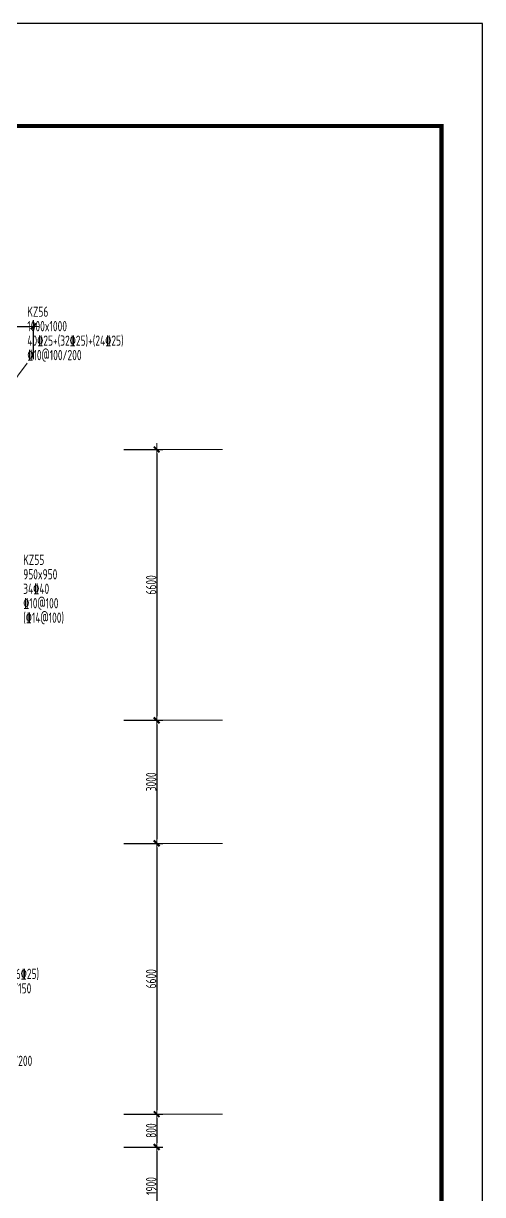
# Model space of a CAD drawing. Header units: millimetres. Extents: x 539196 to 807275, y 431843 to 1156631.
# Drawn here: x 651624 to 662803, y 992000 to 1020543 of the extents above; entities that cross this region are included whole.
import ezdxf
from ezdxf.enums import TextEntityAlignment as Align

# ---------------------------------------------------------------- set-up
doc = ezdxf.new("R2010")
doc.units = ezdxf.units.MM
doc.header["$MEASUREMENT"] = 0
doc.layers.add('PUB_TITLE', color=4, linetype='Continuous')
for name, color, linetype, lineweight in [('柱标注引线', 2, 'Continuous', 18), ('柱集中标注', 2, 'Continuous', 18), ('轴线标注', 3, 'Continuous', 18)]:
    doc.layers.add(name, color=color, linetype=linetype, lineweight=lineweight)
doc.styles.add('样式 1_yjk_yjk_yjk_yjk_yjk', font='yjkeng.shx', dxfattribs={"width": 0.7, "bigfont": 'yjkchn.shx'})
doc.dimstyles.new('盈建科结构_yjk_yjk_yjk_yjk_yjk', dxfattribs={"dimscale": 100, "dimtxt": 2.5, "dimasz": 1, "dimexe": 1.5, "dimexo": 0.625, "dimgap": 0.1, "dimtad": 1, "dimdec": 0, "dimrnd": 1, "dimzin": 0, "dimdsep": 46, "dimtxsty": '样式 1_yjk_yjk_yjk_yjk_yjk', "dimblk": '_yjkbk', "dimblk1": 'ARCHTICK', "dimblk2": 'ARCHTICK', "dimcen": 0.09, "dimadec": 0, "dimazin": 0, "dimtfac": 1, "dimtdec": 4, "dimtix": 1, "dimtmove": 2, "dimatfit": 3, "dimfxl": 0, "dimtolj": 1, "dimtzin": 0, "dimarcsym": 0})

# ---------------------------------------------------------------- blocks, each defined once
blk = doc.blocks.new('_yjkbk')
blk.add_line((-1, 0), (1.5, 0))
blk.add_lwpolyline([(-0.7, -0.7, 0.5, 0.5, 0), (0.7, 0.7, 0.5, 0.5, 0)], format="xyseb")
blk = doc.blocks.new('*D46')
at = {"layer": 'Defpoints', "color": 0}
for p in [(651868, 1013159), (649868, 1010159), (651868, 1010159)]:
    blk.add_point(p, dxfattribs=at)
at = {"layer": '轴线标注', "color": 0, "lineweight": -2}
for p, q in [((649868, 1012359), (649868, 1013309)), ((651868, 1012359), (651868, 1013309)), ((649968, 1013159), (651768, 1013159))]:
    blk.add_line(p, q, dxfattribs=at)
at = {"layer": '轴线标注', "color": 0, "lineweight": -2, "xscale": 100, "yscale": 100, "zscale": 100, "rotation": 180}
blk.add_blockref('_yjkbk', (649868, 1013159), dxfattribs=at)
at = {"layer": '轴线标注', "color": 0, "lineweight": -2, "xscale": 100, "yscale": 100, "zscale": 100}
blk.add_blockref('_yjkbk', (651868, 1013159), dxfattribs=at)
at = {"layer": '轴线标注', "color": 0, "insert": (650868, 1013294), "char_height": 250, "attachment_point": 5, "style": '样式 1_yjk_yjk_yjk_yjk_yjk'}
blk.add_mtext('\\A1;2000', dxfattribs=at)
blk = doc.blocks.new('_ARCHTICK')
at = {"color": 0, "linetype": 'ByBlock', "const_width": 0.15}
blk.add_lwpolyline([(-0.5, -0.5), (0.5, 0.5)], dxfattribs=at)
blk = doc.blocks.new('*D48')
at = {"layer": 'Defpoints', "color": 0}
for p in [(651868, 1010159), (651868, 1003559), (654868, 1003559)]:
    blk.add_point(p, dxfattribs=at)
at = {"layer": '轴线标注', "color": 0, "lineweight": -2}
for p, q in [((654068, 1010159), (655018, 1010159)), ((654868, 1010059), (654868, 1003659)), ((654068, 1003559), (655018, 1003559))]:
    blk.add_line(p, q, dxfattribs=at)
at = {"layer": '轴线标注', "color": 0, "lineweight": -2, "xscale": 100, "yscale": 100, "zscale": 100}
for p, rotation in [((654868, 1010159), 90), ((654868, 1003559), 270)]:
    blk.add_blockref('_yjkbk', p, dxfattribs=dict(at, rotation=rotation))
at = {"layer": '轴线标注', "color": 0, "insert": (654733, 1006859), "char_height": 250, "attachment_point": 5, "rotation": 90, "style": '样式 1_yjk_yjk_yjk_yjk_yjk'}
blk.add_mtext('\\A1;6600', dxfattribs=at)
blk = doc.blocks.new('*D50')
at = {"layer": 'Defpoints', "color": 0}
for p in [(651868, 1003559), (651868, 1000559), (654868, 1000559)]:
    blk.add_point(p, dxfattribs=at)
at = {"layer": '轴线标注', "color": 0, "lineweight": -2}
for p, q in [((654068, 1003559), (655018, 1003559)), ((654868, 1003459), (654868, 1000659)), ((654068, 1000559), (655018, 1000559))]:
    blk.add_line(p, q, dxfattribs=at)
at = {"layer": '轴线标注', "color": 0, "lineweight": -2, "xscale": 100, "yscale": 100, "zscale": 100}
for p, rotation in [((654868, 1003559), 90), ((654868, 1000559), 270)]:
    blk.add_blockref('_yjkbk', p, dxfattribs=dict(at, rotation=rotation))
at = {"layer": '轴线标注', "color": 0, "insert": (654733, 1002059), "char_height": 250, "attachment_point": 5, "rotation": 90, "style": '样式 1_yjk_yjk_yjk_yjk_yjk'}
blk.add_mtext('\\A1;3000', dxfattribs=at)
blk = doc.blocks.new('*D52')
at = {"layer": 'Defpoints', "color": 0}
for p in [(651868, 1000559), (651868, 993959), (654868, 993959)]:
    blk.add_point(p, dxfattribs=at)
at = {"layer": '轴线标注', "color": 0, "lineweight": -2}
for p, q in [((654068, 1000559), (655018, 1000559)), ((654868, 1000459), (654868, 994059)), ((654068, 993959), (655018, 993959))]:
    blk.add_line(p, q, dxfattribs=at)
at = {"layer": '轴线标注', "color": 0, "lineweight": -2, "xscale": 100, "yscale": 100, "zscale": 100}
for p, rotation in [((654868, 1000559), 90), ((654868, 993959), 270)]:
    blk.add_blockref('_yjkbk', p, dxfattribs=dict(at, rotation=rotation))
at = {"layer": '轴线标注', "color": 0, "insert": (654733, 997259), "char_height": 250, "attachment_point": 5, "rotation": 90, "style": '样式 1_yjk_yjk_yjk_yjk_yjk'}
blk.add_mtext('\\A1;6600', dxfattribs=at)
blk = doc.blocks.new('*D54')
at = {"layer": 'Defpoints', "color": 0}
for p in [(651868, 993959), (651868, 993159), (654868, 993159)]:
    blk.add_point(p, dxfattribs=at)
at = {"layer": '轴线标注', "color": 0, "lineweight": -2}
for p, q in [((654068, 993959), (655018, 993959)), ((654868, 993859), (654868, 993259)), ((654068, 993159), (655018, 993159))]:
    blk.add_line(p, q, dxfattribs=at)
at = {"layer": '轴线标注', "color": 0, "lineweight": -2, "xscale": 100, "yscale": 100, "zscale": 100}
for p, rotation in [((654868, 993959), 90), ((654868, 993159), 270)]:
    blk.add_blockref('_yjkbk', p, dxfattribs=dict(at, rotation=rotation))
at = {"layer": '轴线标注', "color": 0, "insert": (654733, 993559), "char_height": 250, "attachment_point": 5, "rotation": 90, "style": '样式 1_yjk_yjk_yjk_yjk_yjk'}
blk.add_mtext('\\A1;800', dxfattribs=at)
blk = doc.blocks.new('*D56')
at = {"layer": 'Defpoints', "color": 0}
for p in [(651868, 993159), (651868, 991259), (654868, 991259)]:
    blk.add_point(p, dxfattribs=at)
at = {"layer": '轴线标注', "color": 0, "lineweight": -2}
for p, q in [((654068, 993159), (655018, 993159)), ((654868, 993059), (654868, 991359)), ((654068, 991259), (655018, 991259))]:
    blk.add_line(p, q, dxfattribs=at)
at = {"layer": '轴线标注', "color": 0, "lineweight": -2, "xscale": 100, "yscale": 100, "zscale": 100}
for p, rotation in [((654868, 993159), 90), ((654868, 991259), 270)]:
    blk.add_blockref('_yjkbk', p, dxfattribs=dict(at, rotation=rotation))
at = {"layer": '轴线标注', "color": 0, "insert": (654733, 992209), "char_height": 250, "attachment_point": 5, "rotation": 90, "style": '样式 1_yjk_yjk_yjk_yjk_yjk'}
blk.add_mtext('\\A1;1900', dxfattribs=at)

msp = doc.modelspace()

# ---------------------------------------------------------------- linework, layer by layer
at = {"layer": 'PUB_TITLE'}
msp.add_lwpolyline([(603402.6, 936443), (662802.6, 936443), (662802.6, 1020543), (603402.6, 1020543)], close=True, dxfattribs=at)
at = {"layer": 'PUB_TITLE', "const_width": 100}
msp.add_lwpolyline([(604402.6, 937443), (661802.6, 937443), (661802.6, 1018043), (604402.6, 1018043)], close=True, dxfattribs=at)
at = {"layer": '柱标注引线'}
msp.add_line((651267.6, 1011659.2), (651717.6, 1012259.2), dxfattribs=at)
at = {"layer": '轴线标注'}
for p, q in [((654867.6, 1010159.2), (656467.6, 1010159.2)), ((654867.6, 1003559.2), (656467.6, 1003559.2)), ((654867.6, 1000559.2), (656467.6, 1000559.2)), ((654867.6, 993959.2), (656467.6, 993959.2))]:
    msp.add_line(p, q, dxfattribs=at)

# ---------------------------------------------------------------- texts
at = {"layer": '柱集中标注', "linetype": 'Continuous', "style": '样式 1_yjk_yjk_yjk_yjk_yjk', "width": 0.7}
for s, p in [('KZ56', (651717.6, 1013317.5)), ('1000x1000', (651717.6, 1012964.7)), ('40\x8425+(32\x8425)+(24\x8425)', (651717.6, 1012612)), ('\x8410@100/200', (651717.6, 1012259.2)), ('KZ55', (651617.6, 1007270.2)), ('950x950', (651617.6, 1006917.5)), ('34\x8440', (651617.6, 1006564.7)), ('\x8410@100', (651617.6, 1006212)), ('(\x8414@100)', (651617.6, 1005859.2)), ('\x8410@100/200', (650517.6, 995059.2))]:
    msp.add_text(s, height=250, dxfattribs=at).set_placement(p, align=Align.BOTTOM_LEFT)
for s, p in [('40\x8425+(36\x8425)', (650517.6, 997503.7)), ('\x8410@100/150', (650517.6, 997151))]:
    msp.add_text(s, height=250, dxfattribs=at).set_placement(p, align=Align.TOP_LEFT)

# ---------------------------------------------------------------- dimensions: what is measured, and where the dimension line sits
at = {"layer": '轴线标注'}
for p1, p2, picture, middle in [((649867.6, 1010159.2), (651867.6, 1010159.2), '*D46', (650867.6, 1013294.2)), ((651867.6, 1010159.2), (651867.6, 1003559.2), '*D48', (654732.6, 1006859.2)), ((651867.6, 1003559.2), (651867.6, 1000559.2), '*D50', (654732.6, 1002059.2)), ((651867.6, 1000559.2), (651867.6, 993959.2), '*D52', (654732.6, 997259.2)), ((651867.6, 993959.2), (651867.6, 993159.2), '*D54', (654732.6, 993559.2)), ((651867.6, 993159.2), (651867.6, 991259.2), '*D56', (654732.6, 992209.2))]:
    dim = msp.add_aligned_dim(p1=p1, p2=p2, distance=3000, dimstyle='盈建科结构_yjk_yjk_yjk_yjk_yjk', override={"dimscale": 100, "dimtxt": 2.5, "dimasz": 1, "dimexe": 1.5, "dimexo": 22, "dimgap": 0.1, "dimtad": 1, "dimlfac": 1, "dimrnd": 5, "dimdle": 0, "dimfxlon": 0}, dxfattribs=at)
    dim.commit()
    dim.dimension.update_dxf_attribs({"geometry": picture, "text_midpoint": middle})

doc.saveas('drawing.dxf')
